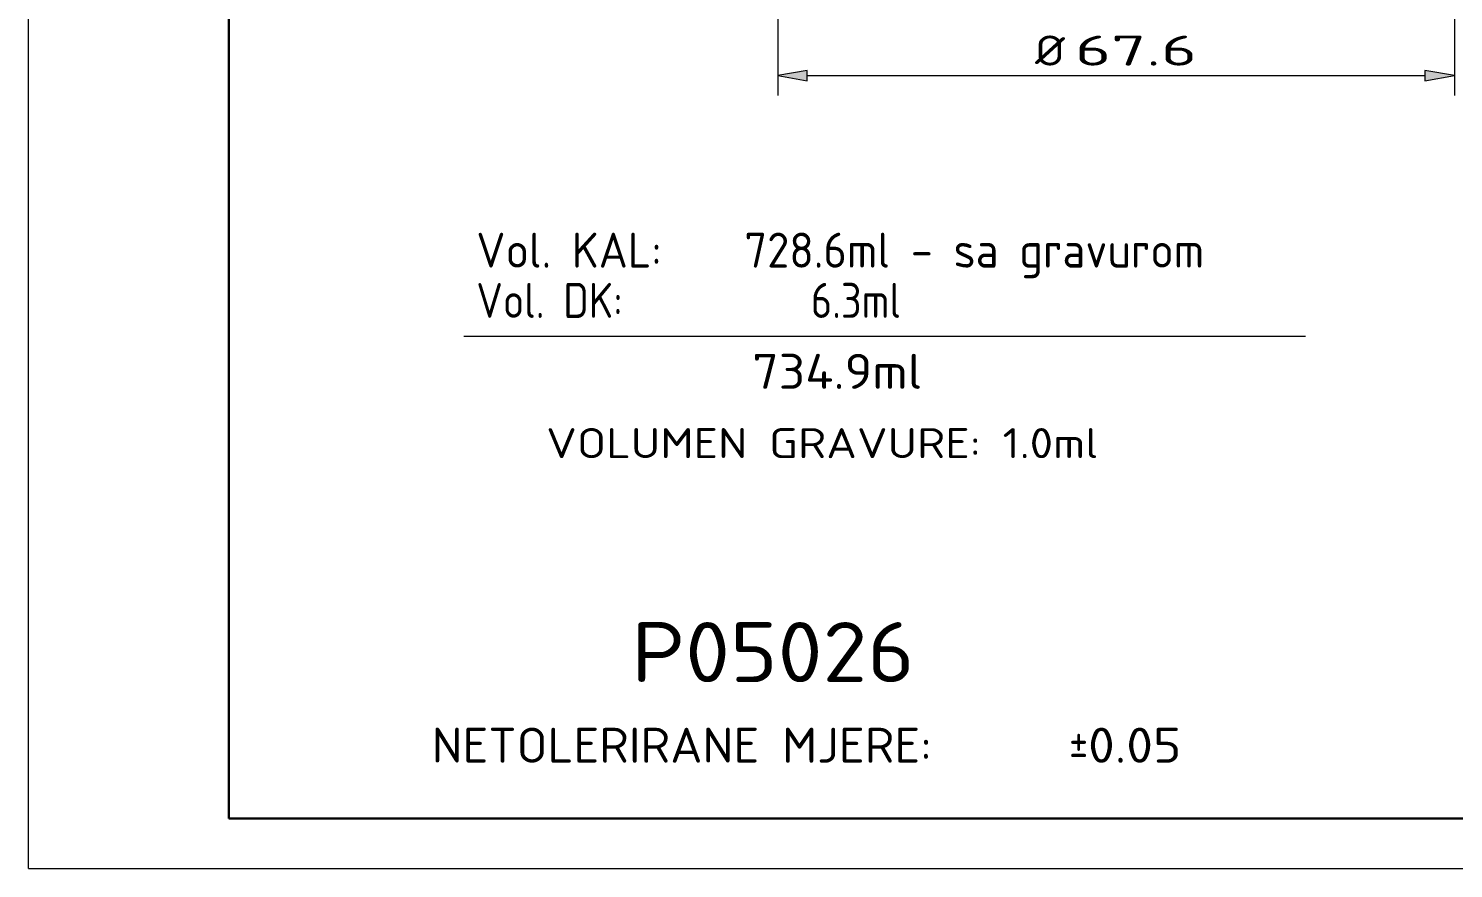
# Model space of a CAD drawing. Extents: x 0 to 297, y 0 to 420.
# Drawn here: x 0 to 142.4, y 0 to 83.9 of the extents above; entities that cross this region are included whole.
import ezdxf
from ezdxf.enums import TextEntityAlignment as Align

# ---------------------------------------------------------------- set-up
doc = ezdxf.new("R2010")
doc.units = 0
doc.layers.get('0').update_dxf_attribs({"lineweight": 13})
doc.layers.add('2', color=7, linetype='Continuous', lineweight=13)
doc.layers.add('5', color=7, linetype='Continuous', lineweight=13)
doc.styles.get("Standard").update_dxf_attribs({"font": 'isocp.shx'})

# ---------------------------------------------------------------- blocks, each defined once
blk = doc.blocks.new('BLOCK1')
at = {"color": 7, "lineweight": 13, "width": 0.9}
for s, p, p2 in [('Vol. KAL:    728.6ml - sa gravurom', (44.74, 60.03), (117.47, 60.03)), ('Vol. DK:          6.3ml', (44.74, 55.01), (87.18, 55.01))]:
    blk.add_text(s, height=3.5, dxfattribs=at).set_placement(p, p2, align=Align.FIT)
blk = doc.blocks.new('BLOCK2')
at = {"color": 7, "lineweight": 13, "width": 0.9}
blk.add_text('734.9ml', height=3.5, dxfattribs=at).set_placement((72.32, 47.92), (89.32, 47.92), align=Align.FIT)
blk = doc.blocks.new('BLOCK3')
at = {"color": 7, "lineweight": 13, "width": 0.9}
blk.add_text('P05026', height=6, dxfattribs=at).set_placement((60.22, 18.62), (88.54, 18.62), align=Align.FIT)
blk = doc.blocks.new('BLOCK4')
at = {"color": 7, "lineweight": 13, "width": 0.9}
for s, p, p2 in [('NETOLERIRANE MJERE:      ', (40.28, 10.57), (103.97, 10.57)), ('%%p', (103.97, 10.57), (105.86, 10.57)), ('0.05', (105.86, 10.57), (115.19, 10.57))]:
    blk.add_text(s, height=3.5, dxfattribs=at).set_placement(p, p2, align=Align.FIT)
blk = doc.blocks.new('BLOCK6')
at = {"color": 7, "lineweight": 13}
blk.add_text('VOLUMEN GRAVURE: 1.0ml', height=3, dxfattribs=at).set_placement((51.72, 41), (106.91, 41), align=Align.FIT)
blk = doc.blocks.new('BLOCK63')
at = {"color": 7, "lineweight": 13}
for p, q in [((-33.8, -256.4), (-33.8, -296.37)), ((33.8, -256.4), (33.8, -296.37)), ((-30.85, -294.37), (30.85, -294.37))]:
    blk.add_line(p, q, dxfattribs=at)
for points in [[(-30.85, -293.85), (-33.8, -294.37), (-30.85, -294.89)], [(30.85, -294.89), (33.8, -294.37), (30.85, -293.85)]]:
    blk.add_lwpolyline(points, close=True, dxfattribs=at)
for points in [[(-30.85, -293.85), (-33.8, -294.37), (-30.85, -293.85), (-30.85, -294.89)], [(30.85, -294.89), (33.8, -294.37), (30.85, -294.89), (30.85, -293.85)]]:
    blk.add_solid(points, dxfattribs=at)
for s, p, p2 in [('%%c', (-8.1, -293.37), (-5.1, -293.37)), ('67.6', (-4.1, -293.37), (8.1, -293.37))]:
    blk.add_text(s, height=3, dxfattribs=at).set_placement(p, p2, align=Align.FIT)

msp = doc.modelspace()

# ---------------------------------------------------------------- linework, layer by layer
at = {"color": 7, "lineweight": 18}
msp.add_line((43.51, 53.2), (127.6, 53.2), dxfattribs=at)
at = {"layer": '2', "color": 7, "lineweight": 13}
for q in [(0, 420), (297, 0)]:
    msp.add_line((0, 0), q, dxfattribs=at)
at = {"layer": '5', "color": 7, "lineweight": 30}
for q in [(20, 415), (292, 5)]:
    msp.add_line((20, 5), q, dxfattribs=at)

# ---------------------------------------------------------------- block references
at = {"lineweight": 0}
for name, p in [('BLOCK63', (108.66, 373.59)), ('BLOCK1', (0, 0)), ('BLOCK2', (0, 0)), ('BLOCK6', (0, 0)), ('BLOCK3', (0, 0)), ('BLOCK4', (0, 0))]:
    msp.add_blockref(name, p, dxfattribs=at)

doc.saveas('drawing.dxf')
